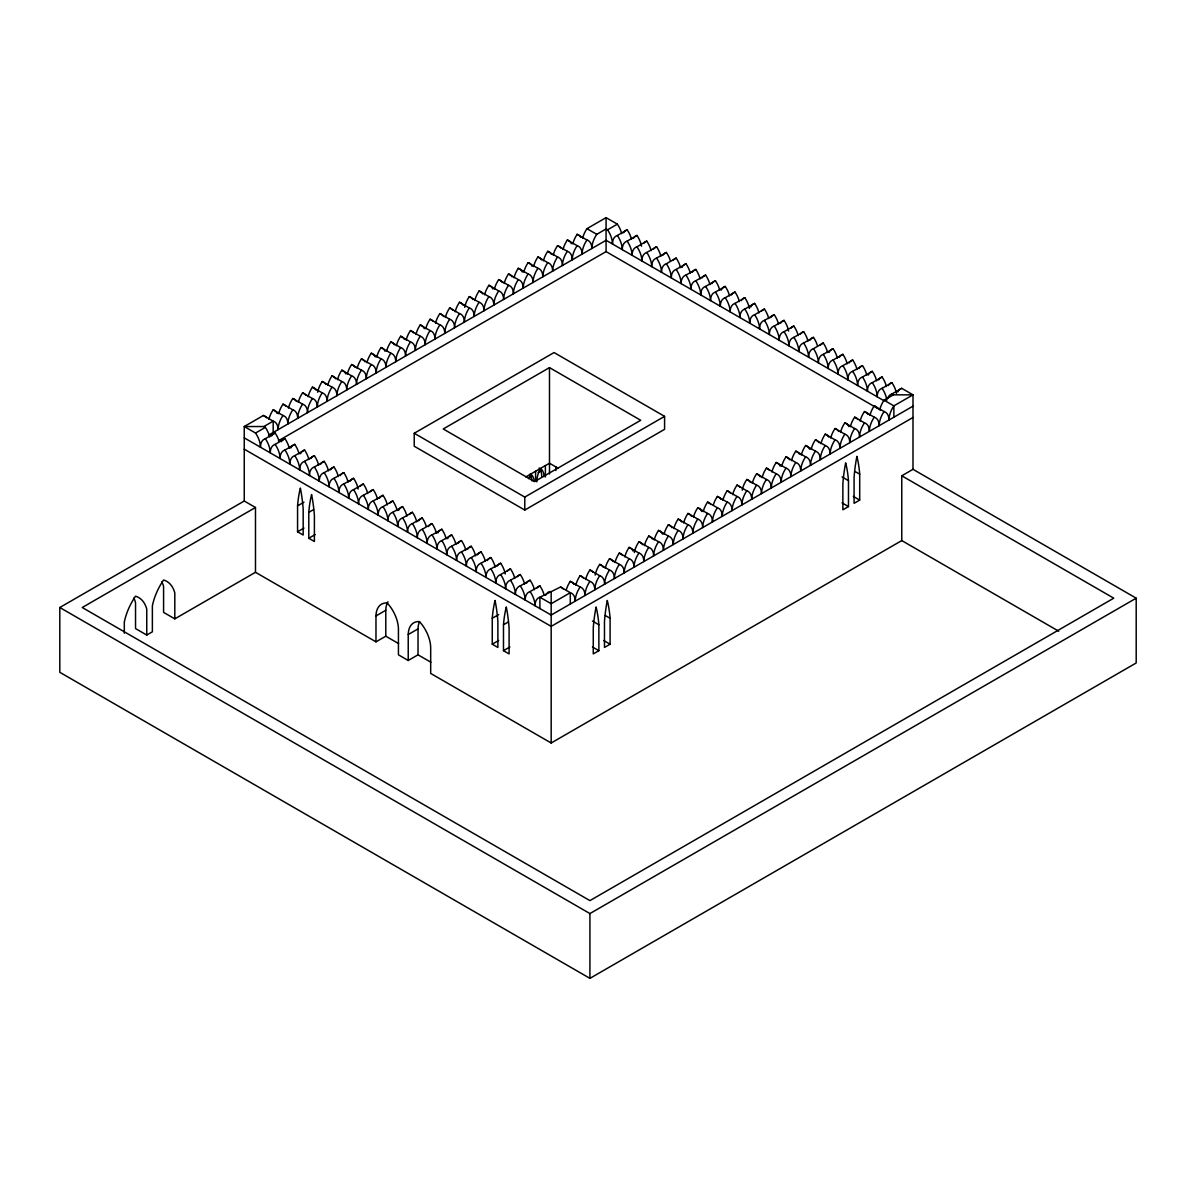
<?xml version="1.0" encoding="UTF-8"?>
<svg xmlns="http://www.w3.org/2000/svg" width="1196" height="1196" viewBox="0 0 1196 1196"><rect width="100%" height="100%" fill="white"/><g stroke="black" fill="none" stroke-linecap="round" stroke-linejoin="round"><path stroke-width="1.5" d="M268.876 419.348A17.566 10.136 -60 0 1 273.181 409.839L282.989 415.49A17.566 10.136 -60 0 0 278.085 429.648A17.566 10.136 -60 0 0 273.181 421.156L263.374 415.49L244.253 426.538L244.253 501.004L59.8 607.508L59.8 672.302L589.927 978.358L1136.2 662.973L1136.2 598.179L912.997 469.31L901.769 475.799L901.769 540.577L551.177 743L430.68 673.423L430.68 647.514A26.671 15.399 60 0 0 419.452 621.591A26.671 15.399 60 0 0 408.225 634.553L408.225 660.476L398.432 654.81L398.432 628.887A26.671 15.399 60 0 0 387.205 602.978A26.671 15.399 60 0 0 375.978 615.94L375.978 641.848L385.785 636.197L398.612 643.598M582.661 238.183A17.566 10.136 -60 0 1 586.967 228.675L606.073 217.642L617.36 224.145A17.566 10.136 60 0 1 621.666 233.669M279.131 441.339A17.566 10.136 60 0 0 275.155 433.042L265.348 438.708A17.566 10.136 60 0 0 260.444 447.199A17.566 10.136 60 0 0 255.54 433.042L244.253 426.538L263.868 426.538L273.181 421.156L273.181 432.474M572.854 243.849A17.566 10.136 -60 0 1 577.16 234.341L586.967 240.007A17.566 10.136 -60 0 1 591.87 248.499A17.566 10.136 -60 0 1 596.759 234.341L606.073 228.959L607.553 229.811A17.566 10.136 60 0 1 612.457 243.969A17.566 10.136 60 0 1 617.36 235.477L627.167 229.811A17.566 10.136 60 0 1 631.473 239.32M255.54 433.042L265.348 427.391A17.566 10.136 60 0 1 269.653 436.899M607.553 229.811L617.36 224.145M268.532 435.165L606.073 240.291L884.203 400.854M278.399 440.786L606.073 251.609L880.48 410.034M265.348 438.708A17.566 10.136 60 0 1 270.251 452.865A17.566 10.136 60 0 1 275.155 444.374L284.962 438.708A17.566 10.136 60 0 1 289.268 448.216M617.36 235.477A17.566 10.136 60 0 1 622.264 249.62A17.566 10.136 60 0 1 627.167 241.129L636.975 235.477A17.566 10.136 60 0 1 641.534 246.182M275.155 444.374A17.566 10.136 60 0 1 280.058 458.517A17.566 10.136 60 0 1 284.962 450.025L294.754 444.374A17.566 10.136 60 0 1 299.06 453.882M627.167 241.129A17.566 10.136 60 0 1 632.071 255.286A17.566 10.136 60 0 1 636.975 246.795L646.782 241.129A17.566 10.136 60 0 1 651.087 250.652M284.962 450.025A17.566 10.136 60 0 1 289.851 464.183A17.566 10.136 60 0 1 294.754 455.691L304.561 450.025A17.566 10.136 60 0 1 308.867 459.533M636.975 246.795A17.566 10.136 60 0 1 641.878 260.952A17.566 10.136 60 0 1 646.782 252.461L656.574 246.795A17.566 10.136 60 0 1 660.88 256.303M294.754 455.691A17.566 10.136 60 0 1 299.658 469.849A17.566 10.136 60 0 1 304.561 461.357L314.369 455.691A17.566 10.136 60 0 1 318.674 465.199M646.782 252.461A17.566 10.136 60 0 1 651.671 266.603A17.566 10.136 60 0 1 656.574 258.112L666.381 252.461A17.566 10.136 60 0 1 670.373 260.758M304.561 461.357A17.566 10.136 60 0 1 309.465 475.5A17.566 10.136 60 0 1 314.369 467.008L324.176 461.357A17.566 10.136 60 0 1 328.481 470.865M656.574 258.112A17.566 10.136 60 0 1 661.478 272.269A17.566 10.136 60 0 1 666.381 263.778L676.189 258.112A17.566 10.136 60 0 1 680.494 267.635M375.978 641.848L255.481 572.286L255.481 507.493L82.24 607.508L589.927 900.618L1113.76 598.179L901.769 475.799M314.369 467.008A17.566 10.136 60 0 1 319.272 481.166A17.566 10.136 60 0 1 324.176 472.674L333.983 467.008A17.566 10.136 60 0 1 338.289 476.531M666.381 263.778A17.566 10.136 60 0 1 671.285 277.935A17.566 10.136 60 0 1 676.189 269.444L685.996 263.778A17.566 10.136 60 0 1 690.301 273.286M324.176 472.674A17.566 10.136 60 0 1 329.079 486.832A17.566 10.136 60 0 1 333.983 478.34L343.79 472.674A17.566 10.136 60 0 1 348.096 482.182M676.189 269.444A17.566 10.136 60 0 1 681.092 283.587A17.566 10.136 60 0 1 685.996 275.095L695.803 269.444A17.566 10.136 60 0 1 700.109 278.952M414.235 433.266L554.062 352.551L664.587 416.358L664.587 429.319L524.775 510.049L414.235 446.228L414.235 433.266L524.775 497.088L664.587 416.358M297.565 505.863A151.593 87.532 60 0 1 300.032 489.463L300.375 488.058L300.704 489.852A151.593 87.532 60 0 1 303.171 509.107L303.171 535.031L297.565 531.786L297.565 505.863L303.978 502.171M333.983 478.34A17.566 10.136 60 0 1 338.887 492.483A17.566 10.136 60 0 1 343.79 483.991L353.597 478.34A17.566 10.136 60 0 1 358.157 489.044M685.996 275.095A17.566 10.136 60 0 1 690.899 289.253A17.566 10.136 60 0 1 695.803 280.761L705.61 275.095A17.566 10.136 60 0 1 709.916 284.618M549.487 367.621L443.238 428.96L534.477 481.644L640.727 420.289L549.487 367.621L549.487 473.96M308.792 512.351A151.593 87.532 60 0 1 311.259 495.936L311.588 494.531L311.932 496.325A151.593 87.532 60 0 1 314.399 515.596L314.399 541.504L308.792 538.26L308.792 512.351L313.591 509.571M343.79 483.991A17.566 10.136 60 0 1 348.694 498.149A17.566 10.136 60 0 1 353.597 489.657L363.405 483.991A17.566 10.136 60 0 1 367.71 493.514M695.803 280.761A17.566 10.136 60 0 1 700.707 294.919A17.566 10.136 60 0 1 705.61 286.427L715.417 280.761A17.566 10.136 60 0 1 719.723 290.269M297.565 531.786L303.978 528.079M353.597 489.657A17.566 10.136 60 0 1 358.501 503.815A17.566 10.136 60 0 1 363.405 495.323L373.212 489.657A17.566 10.136 60 0 1 377.517 499.166M705.61 286.427A17.566 10.136 60 0 1 710.514 300.585A17.566 10.136 60 0 1 715.417 292.078L725.225 286.427A17.566 10.136 60 0 1 729.53 295.935M308.792 538.26L315.191 534.567M363.405 495.323A17.566 10.136 60 0 1 368.308 509.466A17.566 10.136 60 0 1 373.212 500.975L383.004 495.323A17.566 10.136 60 0 1 387.31 504.832M715.417 292.078A17.566 10.136 60 0 1 720.321 306.236A17.566 10.136 60 0 1 725.225 297.744L735.032 292.078A17.566 10.136 60 0 1 739.337 301.601M133.817 598.045A44.177 25.505 -60 0 1 135.537 602.664L135.537 628.573L146.749 635.046L152.37 631.817L152.37 605.894A44.177 25.505 -60 0 1 163.583 579.985A44.177 25.505 -60 0 1 174.81 592.947L174.81 618.855L163.583 612.382L163.583 586.459A44.177 25.505 -60 0 0 161.864 581.854M174.81 618.855L255.481 572.286M373.212 500.975A17.566 10.136 60 0 1 378.1 515.132A17.566 10.136 60 0 1 383.004 506.641L392.811 500.975A17.566 10.136 60 0 1 397.117 510.498M725.225 297.744A17.566 10.136 60 0 1 730.128 311.902A17.566 10.136 60 0 1 735.032 303.41L744.824 297.744A17.566 10.136 60 0 1 749.399 308.463M383.004 506.641A17.566 10.136 60 0 1 387.908 520.798A17.566 10.136 60 0 1 392.811 512.307L402.618 506.641A17.566 10.136 60 0 1 406.924 516.149M735.032 303.41A17.566 10.136 60 0 1 739.92 317.568A17.566 10.136 60 0 1 744.824 309.076L754.631 303.41A17.566 10.136 60 0 1 758.937 312.918M392.811 512.307A17.566 10.136 60 0 1 397.715 526.449A17.566 10.136 60 0 1 402.618 517.958L412.426 512.307A17.566 10.136 60 0 1 416.731 521.815M744.824 309.076A17.566 10.136 60 0 1 749.728 323.219A17.566 10.136 60 0 1 754.631 314.727L764.438 309.076A17.566 10.136 60 0 1 768.744 318.584M402.618 517.958A17.566 10.136 60 0 1 407.522 532.115A17.566 10.136 60 0 1 412.426 523.624L422.233 517.958A17.566 10.136 60 0 1 426.21 526.255M754.631 314.727A17.566 10.136 60 0 1 759.535 328.885A17.566 10.136 60 0 1 764.438 320.393L774.246 314.727A17.566 10.136 60 0 1 778.551 324.236M412.426 523.624A17.566 10.136 60 0 1 417.329 537.781A17.566 10.136 60 0 1 422.233 529.29L432.04 523.624A17.566 10.136 60 0 1 436.346 533.132M764.438 320.393A17.566 10.136 60 0 1 769.342 334.551A17.566 10.136 60 0 1 774.246 326.06L784.053 320.393A17.566 10.136 60 0 1 788.613 331.098M525.777 476.92L549.487 463.226L558.338 468.339M528.453 478.206L531.697 476.337M538.17 472.599L541.399 470.731M422.233 529.29A17.566 10.136 60 0 1 427.136 543.433A17.566 10.136 60 0 1 432.04 534.941L441.847 529.29A17.566 10.136 60 0 1 446.153 538.798M774.246 326.06A17.566 10.136 60 0 1 779.149 340.202A17.566 10.136 60 0 1 784.053 331.711L793.86 326.06A17.566 10.136 60 0 1 798.166 335.568M432.04 534.941A17.566 10.136 60 0 1 436.944 549.099A17.566 10.136 60 0 1 441.847 540.607L451.654 534.941A17.566 10.136 60 0 1 455.96 544.464M784.053 331.711A17.566 10.136 60 0 1 788.956 345.868A17.566 10.136 60 0 1 793.86 337.377L803.667 331.711A17.566 10.136 60 0 1 807.973 341.219M441.847 540.607A17.566 10.136 60 0 1 446.751 554.765A17.566 10.136 60 0 1 451.654 546.273L461.447 540.607A17.566 10.136 60 0 1 465.767 550.115M793.86 337.377A17.566 10.136 60 0 1 798.764 351.534A17.566 10.136 60 0 1 803.667 343.043L813.474 337.377A17.566 10.136 60 0 1 817.451 345.674M451.654 546.273A17.566 10.136 60 0 1 456.558 560.416A17.566 10.136 60 0 1 461.447 551.924L471.254 546.273A17.566 10.136 60 0 1 475.56 555.781M803.667 343.043A17.566 10.136 60 0 1 808.571 357.185A17.566 10.136 60 0 1 813.474 348.694L823.282 343.043A17.566 10.136 60 0 1 827.587 352.551M461.447 551.924A17.566 10.136 60 0 1 466.35 566.082A17.566 10.136 60 0 1 471.254 557.59L481.061 551.924A17.566 10.136 60 0 1 485.367 561.447M813.474 348.694A17.566 10.136 60 0 1 818.378 362.851A17.566 10.136 60 0 1 823.282 354.36L833.074 348.694A17.566 10.136 60 0 1 837.379 358.202M375.978 615.94L385.785 610.274A26.671 15.399 60 0 1 388.042 601.723M471.254 557.59A17.566 10.136 60 0 1 476.158 571.748A17.566 10.136 60 0 1 481.061 563.256L490.868 557.59A17.566 10.136 60 0 1 495.174 567.098M823.282 354.36A17.566 10.136 60 0 1 828.17 368.518A17.566 10.136 60 0 1 833.074 360.026L842.881 354.36A17.566 10.136 60 0 1 847.187 363.868M481.061 563.256A17.566 10.136 60 0 1 485.965 577.414A17.566 10.136 60 0 1 490.868 568.907L500.675 563.256A17.566 10.136 60 0 1 505.235 573.96M833.074 360.026A17.566 10.136 60 0 1 837.977 374.169A17.566 10.136 60 0 1 842.881 365.677L852.688 360.026A17.566 10.136 60 0 1 856.994 369.534M490.868 568.907A17.566 10.136 60 0 1 495.772 583.065A17.566 10.136 60 0 1 500.675 574.573L510.483 568.907A17.566 10.136 60 0 1 514.788 578.43M842.881 365.677A17.566 10.136 60 0 1 847.785 379.835A17.566 10.136 60 0 1 852.688 371.343L862.495 365.677A17.566 10.136 60 0 1 866.801 375.185M408.225 634.553L418.032 628.887A26.671 15.399 60 0 1 419.512 621.756M500.675 574.573A17.566 10.136 60 0 1 505.579 588.731A17.566 10.136 60 0 1 510.483 580.239L520.29 574.573A17.566 10.136 60 0 1 524.596 584.082M852.688 371.343A17.566 10.136 60 0 1 857.592 385.501A17.566 10.136 60 0 1 862.495 377.009L872.303 371.343A17.566 10.136 60 0 1 876.608 380.851M510.483 580.239A17.566 10.136 60 0 1 515.386 594.397A17.566 10.136 60 0 1 520.29 585.905L530.097 580.239A17.566 10.136 60 0 1 534.403 589.748M862.495 377.009A17.566 10.136 60 0 1 867.399 391.152A17.566 10.136 60 0 1 872.303 382.66L882.11 377.009A17.566 10.136 60 0 1 886.415 386.517M408.225 660.476L418.032 654.81L430.859 662.21M520.29 585.905A17.566 10.136 60 0 1 525.194 600.048A17.566 10.136 60 0 1 530.097 591.557L539.904 585.905A17.566 10.136 60 0 1 544.21 595.414M872.303 382.66A17.566 10.136 60 0 1 877.206 396.818A17.566 10.136 60 0 1 882.11 388.326L891.917 382.66A17.566 10.136 60 0 1 896.477 393.379M492.259 618.272A151.593 87.532 60 0 1 495.069 600.467A151.593 87.532 60 0 1 497.88 621.516L497.88 647.44L492.259 644.196L492.259 618.272L498.672 614.58M566.321 589.673A17.566 10.136 -60 0 1 570.298 581.376L580.105 587.027A17.566 10.136 -60 0 0 575.201 601.184A17.566 10.136 -60 0 0 570.298 592.693L560.49 587.027L539.904 597.223A17.566 10.136 60 0 0 535.001 605.714A17.566 10.136 60 0 0 530.097 591.557M887.611 398.522A17.566 10.136 60 0 1 891.917 393.992L901.724 388.326L912.997 394.844L912.997 469.31M879.763 409.72A17.566 10.136 -60 0 1 884.068 400.212L893.382 394.844L912.997 394.844L893.875 405.878A17.566 10.136 -60 0 0 888.972 420.035A17.566 10.136 -60 0 0 884.068 411.544L874.261 405.878A17.566 10.136 -60 0 0 869.955 415.386M503.486 624.76A151.593 87.532 60 0 1 506.297 606.94A151.593 87.532 60 0 1 509.092 628.005L509.092 653.913L503.486 650.669L503.486 624.76L508.3 621.98M492.259 644.196L498.672 640.488M912.997 406.162L551.177 615.058L244.253 437.856M503.486 650.669L509.9 646.976M912.997 417.479L551.177 626.375L244.253 449.173M598.867 650.669L593.261 653.913L593.261 628.005A151.593 87.532 -60 0 1 596.071 606.94A151.593 87.532 -60 0 1 598.867 624.76L598.867 650.669L592.454 646.976M610.095 644.196L604.473 647.44L604.473 621.516A151.593 87.532 -60 0 1 607.284 600.467A151.593 87.532 -60 0 1 610.095 618.272L610.095 644.196L603.681 640.488M848.472 506.566L842.866 509.81L842.866 483.887A151.593 87.532 -60 0 1 845.662 462.837A151.593 87.532 -60 0 1 848.472 480.657L848.472 506.566L842.059 502.858M859.7 500.092L854.079 503.322L854.079 477.413A151.593 87.532 -60 0 1 856.889 456.349A151.593 87.532 -60 0 1 859.7 474.169L859.7 500.092L853.286 496.385M59.8 607.508L589.927 913.565L1136.2 598.179M891.917 393.992L893.382 394.844M586.967 228.675L596.759 234.341M884.068 400.212L893.875 405.878L893.875 417.195M563.047 249.516A17.566 10.136 -60 0 1 567.353 240.007L577.16 245.658A17.566 10.136 -60 0 1 582.063 254.15A17.566 10.136 -60 0 1 586.967 240.007M860.148 421.052A17.566 10.136 -60 0 1 864.469 411.544L874.261 417.195A17.566 10.136 -60 0 1 879.165 425.686A17.566 10.136 -60 0 1 884.068 411.544M553.24 255.167A17.566 10.136 -60 0 1 557.545 245.658L567.353 251.324A17.566 10.136 -60 0 1 572.256 259.816A17.566 10.136 -60 0 1 577.16 245.658M850.356 426.703A17.566 10.136 -60 0 1 854.662 417.195L864.469 422.861A17.566 10.136 -60 0 1 869.357 431.352A17.566 10.136 -60 0 1 874.261 417.195M543.433 260.833A17.566 10.136 -60 0 1 547.738 251.324L557.545 256.991A17.566 10.136 -60 0 1 562.449 265.482A17.566 10.136 -60 0 1 567.353 251.324M840.549 432.369A17.566 10.136 -60 0 1 844.854 422.861L854.662 428.527A17.566 10.136 -60 0 1 859.565 437.018A17.566 10.136 -60 0 1 864.469 422.861M533.625 266.499A17.566 10.136 -60 0 1 537.931 256.991L547.738 262.642A17.566 10.136 -60 0 1 552.642 271.133A17.566 10.136 -60 0 1 557.545 256.991M830.742 438.035A17.566 10.136 -60 0 1 835.047 428.527L844.854 434.178A17.566 10.136 -60 0 1 849.758 442.67A17.566 10.136 -60 0 1 854.662 428.527M523.818 272.15A17.566 10.136 -60 0 1 528.124 262.642L537.931 268.308A17.566 10.136 -60 0 1 542.835 276.799A17.566 10.136 -60 0 1 547.738 262.642M820.934 443.686A17.566 10.136 -60 0 1 825.24 434.178L835.047 439.844A17.566 10.136 -60 0 1 839.951 448.336A17.566 10.136 -60 0 1 844.854 434.178M514.011 277.816A17.566 10.136 -60 0 1 518.317 268.308L528.124 273.974A17.566 10.136 -60 0 1 533.027 282.465A17.566 10.136 -60 0 1 537.931 268.308M811.127 449.352A17.566 10.136 -60 0 1 815.433 439.844L825.24 445.51A17.566 10.136 -60 0 1 830.144 454.002A17.566 10.136 -60 0 1 835.047 439.844M854.886 471.403L859.7 474.169M504.204 283.482A17.566 10.136 -60 0 1 508.509 273.974L518.317 279.625A17.566 10.136 -60 0 1 523.22 288.116A17.566 10.136 -60 0 1 528.124 273.974M801.32 455.018A17.566 10.136 -60 0 1 805.626 445.51L815.433 451.161A17.566 10.136 -60 0 1 820.336 459.653A17.566 10.136 -60 0 1 825.24 445.51M842.059 476.95L848.472 480.657M494.411 289.133A17.566 10.136 -60 0 1 498.717 279.625L508.509 285.291A17.566 10.136 -60 0 1 513.413 293.782A17.566 10.136 -60 0 1 518.317 279.625M791.513 460.669A17.566 10.136 -60 0 1 795.818 451.161L805.626 456.827A17.566 10.136 -60 0 1 810.529 465.319A17.566 10.136 -60 0 1 815.433 451.161M484.604 294.799A17.566 10.136 -60 0 1 488.91 285.291L498.717 290.957A17.566 10.136 -60 0 1 503.621 299.449A17.566 10.136 -60 0 1 508.509 285.291M781.706 466.335A17.566 10.136 -60 0 1 786.011 456.827L795.818 462.493A17.566 10.136 -60 0 1 800.722 470.985A17.566 10.136 -60 0 1 805.626 456.827M474.797 300.465A17.566 10.136 -60 0 1 479.103 290.957L488.91 296.608A17.566 10.136 -60 0 1 493.813 305.1A17.566 10.136 -60 0 1 498.717 290.957M771.913 472.001A17.566 10.136 -60 0 1 776.219 462.493L786.011 468.144A17.566 10.136 -60 0 1 790.915 476.636A17.566 10.136 -60 0 1 795.818 462.493M901.769 540.577L1058.744 631.204M464.736 307.327A17.566 10.136 -60 0 1 469.295 296.608L479.103 302.274A17.566 10.136 -60 0 1 484.006 310.766A17.566 10.136 -60 0 1 488.91 296.608M762.106 477.653A17.566 10.136 -60 0 1 766.412 468.144L776.219 473.81A17.566 10.136 -60 0 1 781.108 482.302A17.566 10.136 -60 0 1 786.011 468.144M455.183 311.782A17.566 10.136 -60 0 1 459.488 302.274L469.295 307.94A17.566 10.136 -60 0 1 474.199 316.432A17.566 10.136 -60 0 1 479.103 302.274M752.299 483.319A17.566 10.136 -60 0 1 756.605 473.81L766.412 479.476A17.566 10.136 -60 0 1 771.315 487.968A17.566 10.136 -60 0 1 776.219 473.81M445.375 317.448A17.566 10.136 -60 0 1 449.681 307.94L459.488 313.591A17.566 10.136 -60 0 1 464.392 322.083A17.566 10.136 -60 0 1 469.295 307.94M742.238 490.181A17.566 10.136 -60 0 1 746.797 479.476L756.605 485.128A17.566 10.136 -60 0 1 761.508 493.619A17.566 10.136 -60 0 1 766.412 479.476M435.568 323.099A17.566 10.136 -60 0 1 439.874 313.591L449.681 319.257A17.566 10.136 -60 0 1 454.585 327.749A17.566 10.136 -60 0 1 459.488 313.591M732.685 494.636A17.566 10.136 -60 0 1 736.99 485.128L746.797 490.794A17.566 10.136 -60 0 1 751.701 499.285A17.566 10.136 -60 0 1 756.605 485.128M425.761 328.765A17.566 10.136 -60 0 1 430.067 319.257L439.874 324.923A17.566 10.136 -60 0 1 444.777 333.415A17.566 10.136 -60 0 1 449.681 319.257M722.877 500.302A17.566 10.136 -60 0 1 727.183 490.794L736.99 496.46A17.566 10.136 -60 0 1 741.894 504.951A17.566 10.136 -60 0 1 746.797 490.794M415.954 334.432A17.566 10.136 -60 0 1 420.259 324.923L430.067 330.574A17.566 10.136 -60 0 1 434.97 339.066A17.566 10.136 -60 0 1 439.874 324.923M713.399 504.757A17.566 10.136 -60 0 1 717.376 496.46L727.183 502.111A17.566 10.136 -60 0 1 732.087 510.602A17.566 10.136 -60 0 1 736.99 496.46M406.162 340.083A17.566 10.136 -60 0 1 410.467 330.574L420.259 336.24A17.566 10.136 -60 0 1 425.163 344.732A17.566 10.136 -60 0 1 430.067 330.574M703.263 511.619A17.566 10.136 -60 0 1 707.569 502.111L717.376 507.777A17.566 10.136 -60 0 1 722.279 516.268A17.566 10.136 -60 0 1 727.183 502.111M396.354 345.749A17.566 10.136 -60 0 1 400.66 336.24L410.467 341.906A17.566 10.136 -60 0 1 415.371 350.398A17.566 10.136 -60 0 1 420.259 336.24M693.456 517.285A17.566 10.136 -60 0 1 697.761 507.777L707.569 513.443A17.566 10.136 -60 0 1 712.472 521.934A17.566 10.136 -60 0 1 717.376 507.777M386.547 351.415A17.566 10.136 -60 0 1 390.853 341.906L400.66 347.558A17.566 10.136 -60 0 1 405.564 356.049A17.566 10.136 -60 0 1 410.467 341.906M683.664 522.951A17.566 10.136 -60 0 1 687.969 513.443L697.761 519.094A17.566 10.136 -60 0 1 702.665 527.586A17.566 10.136 -60 0 1 707.569 513.443M376.74 357.066A17.566 10.136 -60 0 1 381.046 347.558L390.853 353.224A17.566 10.136 -60 0 1 395.756 361.715A17.566 10.136 -60 0 1 400.66 347.558M673.856 528.602A17.566 10.136 -60 0 1 678.162 519.094L687.969 524.76A17.566 10.136 -60 0 1 692.858 533.252A17.566 10.136 -60 0 1 697.761 519.094M366.933 362.732A17.566 10.136 -60 0 1 371.238 353.224L381.046 358.89A17.566 10.136 -60 0 1 385.949 367.381A17.566 10.136 -60 0 1 390.853 353.224M664.049 534.268A17.566 10.136 -60 0 1 668.355 524.76L678.162 530.426A17.566 10.136 -60 0 1 683.066 538.918A17.566 10.136 -60 0 1 687.969 524.76M357.126 368.398A17.566 10.136 -60 0 1 361.431 358.89L371.238 364.541A17.566 10.136 -60 0 1 376.142 373.032A17.566 10.136 -60 0 1 381.046 358.89M654.242 539.934A17.566 10.136 -60 0 1 658.548 530.426L668.355 536.077A17.566 10.136 -60 0 1 673.258 544.569A17.566 10.136 -60 0 1 678.162 530.426M347.318 374.049A17.566 10.136 -60 0 1 351.624 364.541L361.431 370.207A17.566 10.136 -60 0 1 366.335 378.698A17.566 10.136 -60 0 1 371.238 364.541M644.435 545.585A17.566 10.136 -60 0 1 648.74 536.077L658.548 541.743A17.566 10.136 -60 0 1 663.451 550.235A17.566 10.136 -60 0 1 668.355 536.077M337.511 379.715A17.566 10.136 -60 0 1 341.817 370.207L351.624 375.873A17.566 10.136 -60 0 1 356.528 384.365A17.566 10.136 -60 0 1 361.431 370.207M634.373 552.447A17.566 10.136 -60 0 1 638.933 541.743L648.74 547.409A17.566 10.136 -60 0 1 653.644 555.901A17.566 10.136 -60 0 1 658.548 541.743M327.704 385.381A17.566 10.136 -60 0 1 332.025 375.873L341.817 381.524A17.566 10.136 -60 0 1 346.72 390.016A17.566 10.136 -60 0 1 351.624 375.873M624.82 556.917A17.566 10.136 -60 0 1 629.126 547.409L638.933 553.06A17.566 10.136 -60 0 1 643.837 561.552A17.566 10.136 -60 0 1 648.74 547.409M317.658 392.243A17.566 10.136 -60 0 1 322.217 381.524L332.025 387.19A17.566 10.136 -60 0 1 336.913 395.682A17.566 10.136 -60 0 1 341.817 381.524M615.013 562.569A17.566 10.136 -60 0 1 619.319 553.06L629.126 558.726A17.566 10.136 -60 0 1 634.03 567.218A17.566 10.136 -60 0 1 638.933 553.06M308.105 396.698A17.566 10.136 -60 0 1 312.41 387.19L322.217 392.856A17.566 10.136 -60 0 1 327.121 401.348A17.566 10.136 -60 0 1 332.025 387.19M605.206 568.235A17.566 10.136 -60 0 1 609.512 558.726L619.319 564.392A17.566 10.136 -60 0 1 624.222 572.884A17.566 10.136 -60 0 1 629.126 558.726M298.297 402.364A17.566 10.136 -60 0 1 302.603 392.856L312.41 398.507A17.566 10.136 -60 0 1 317.314 406.999A17.566 10.136 -60 0 1 322.217 392.856M595.145 575.097A17.566 10.136 -60 0 1 599.719 564.392L609.512 570.044A17.566 10.136 -60 0 1 614.415 578.535A17.566 10.136 -60 0 1 619.319 564.392M288.49 408.03A17.566 10.136 -60 0 1 292.796 398.507L302.603 404.173A17.566 10.136 -60 0 1 307.507 412.665A17.566 10.136 -60 0 1 312.41 398.507M585.606 579.567A17.566 10.136 -60 0 1 589.912 570.044L599.719 575.71A17.566 10.136 -60 0 1 604.623 584.201A17.566 10.136 -60 0 1 609.512 570.044M278.683 413.681A17.566 10.136 -60 0 1 282.989 404.173L292.796 409.839A17.566 10.136 -60 0 1 297.699 418.331A17.566 10.136 -60 0 1 302.603 404.173M575.799 585.218A17.566 10.136 -60 0 1 580.105 575.71L589.912 581.376A17.566 10.136 -60 0 1 594.816 589.867A17.566 10.136 -60 0 1 599.719 575.71M605.281 615.506L610.095 618.272M263.868 426.538L265.348 427.391M592.454 621.053L598.867 624.76M244.253 501.004L255.481 507.493M606.073 217.642L606.073 251.609M589.927 913.565L589.927 978.358M570.298 604.01L570.298 592.693L551.177 603.726L539.904 597.223L539.904 608.54M555.886 466.918L555.886 470.491M551.177 592.409L551.177 743M545.391 465.603L545.391 476.92M535.584 471.254L535.584 480.956M524.775 497.088L524.775 510.049M418.032 628.887L418.032 654.81M385.785 610.274L385.785 636.197M146.749 635.046L146.749 609.138A44.177 25.505 -60 0 0 135.537 596.176A44.177 25.505 -60 0 0 124.309 622.099L124.309 633.207M263.374 415.49A17.566 10.136 -60 0 1 266.514 417.733M897.733 392.019A17.566 10.136 60 0 1 901.724 388.326M544.15 476.606A20.467 11.811 -60 0 0 540.487 468.428A20.467 11.811 -60 0 0 536.81 481.868M539.142 467.995A20.467 11.811 -60 0 1 541.713 476.217M534.268 481.285A20.467 11.811 -60 0 0 530.68 474.094A20.467 11.811 -60 0 0 528.662 478.639M529.828 474.244A20.467 11.811 -60 0 1 531.891 480.852M282.989 415.49A17.566 10.136 -60 0 1 287.892 423.982A17.566 10.136 -60 0 1 292.796 409.839M273.181 409.839A17.566 10.136 -60 0 1 276.321 412.067M276.769 412.77A17.566 10.136 -60 0 1 277.173 413.532M545.72 595.264A17.566 10.136 60 0 1 546.109 594.487M546.572 593.799A17.566 10.136 60 0 1 549.697 591.557M560.49 587.027A17.566 10.136 -60 0 1 563.63 589.269M300.585 453.733A17.566 10.136 60 0 1 304.561 450.025M310.781 458.621A17.566 10.136 60 0 1 314.369 455.691M320.588 464.287A17.566 10.136 60 0 1 324.176 461.357M330.395 469.938A17.566 10.136 60 0 1 333.983 467.008M340.202 475.604A17.566 10.136 60 0 1 343.79 472.674M349.994 481.27A17.566 10.136 60 0 1 353.597 478.34M360.265 486.234A17.566 10.136 60 0 1 363.405 483.991M370.072 491.9A17.566 10.136 60 0 1 373.212 489.657M398.642 510.348A17.566 10.136 60 0 1 399.03 509.571M399.479 508.883A17.566 10.136 60 0 1 402.618 506.641M379.416 498.254A17.566 10.136 60 0 1 383.004 495.323M389.672 503.217A17.566 10.136 60 0 1 392.811 500.975M271.552 435.972A17.566 10.136 60 0 1 272.015 435.284M272.524 434.671A17.566 10.136 60 0 1 275.155 433.042M281.359 441.638A17.566 10.136 60 0 1 284.962 438.708M290.778 448.066A17.566 10.136 60 0 1 291.166 447.304M291.63 446.601A17.566 10.136 60 0 1 294.754 444.374M526.494 583.17A17.566 10.136 60 0 1 530.097 580.239M409.286 514.534A17.566 10.136 60 0 1 412.426 512.307M418.645 520.888A17.566 10.136 60 0 1 419.093 520.2M419.617 519.587A17.566 10.136 60 0 1 422.233 517.958M428.452 526.554A17.566 10.136 60 0 1 432.04 523.624M437.856 532.982A17.566 10.136 60 0 1 438.244 532.22M438.708 531.517A17.566 10.136 60 0 1 441.847 529.29M447.663 538.649A17.566 10.136 60 0 1 451.654 534.941M457.859 543.537A17.566 10.136 60 0 1 461.447 540.607M467.666 549.203A17.566 10.136 60 0 1 471.254 546.273M477.473 554.854A17.566 10.136 60 0 1 481.061 551.924M487.28 560.52A17.566 10.136 60 0 1 490.868 557.59M497.088 566.186A17.566 10.136 60 0 1 500.675 563.256M507.343 571.15A17.566 10.136 60 0 1 510.483 568.907M536.765 588.133A17.566 10.136 60 0 1 539.904 585.905M517.15 576.816A17.566 10.136 60 0 1 520.29 574.573M878.522 379.939A17.566 10.136 60 0 1 882.11 377.009M868.326 375.036A17.566 10.136 60 0 1 868.715 374.273M869.163 373.571A17.566 10.136 60 0 1 872.303 371.343M888.314 385.59A17.566 10.136 60 0 1 891.917 382.66M882.11 388.326A17.566 10.136 60 0 1 886.849 400.212M858.907 368.607A17.566 10.136 60 0 1 862.495 365.677M761.299 311.304A17.566 10.136 60 0 1 764.438 309.076M770.658 317.658A17.566 10.136 60 0 1 774.246 314.727M780.465 323.324A17.566 10.136 60 0 1 784.053 320.393M790.72 328.287A17.566 10.136 60 0 1 793.86 326.06M800.528 333.953A17.566 10.136 60 0 1 803.667 331.711M809.871 340.307A17.566 10.136 60 0 1 810.335 339.604M810.843 338.991A17.566 10.136 60 0 1 813.474 337.377M820.142 345.27A17.566 10.136 60 0 1 823.282 343.043M829.097 352.401A17.566 10.136 60 0 1 829.486 351.624M829.949 350.936A17.566 10.136 60 0 1 833.074 348.694M839.293 357.29A17.566 10.136 60 0 1 842.881 354.36M849.1 362.956A17.566 10.136 60 0 1 849.549 362.253M850.072 361.641A17.566 10.136 60 0 1 852.688 360.026M623.579 232.742A17.566 10.136 60 0 1 627.167 229.811M633.372 238.408A17.566 10.136 60 0 1 636.975 235.477M643.642 243.371A17.566 10.136 60 0 1 646.782 241.129M653.45 249.037A17.566 10.136 60 0 1 656.574 246.795M662.793 255.391A17.566 10.136 60 0 1 666.381 252.461M673.049 260.354A17.566 10.136 60 0 1 676.189 258.112M682.019 267.485A17.566 10.136 60 0 1 682.408 266.708M682.856 266.02A17.566 10.136 60 0 1 685.996 263.778M692.215 272.374A17.566 10.136 60 0 1 695.803 269.444M702.022 278.025A17.566 10.136 60 0 1 702.471 277.337M702.994 276.725A17.566 10.136 60 0 1 705.61 275.095M711.829 283.691A17.566 10.136 60 0 1 715.417 280.761M721.233 290.12A17.566 10.136 60 0 1 721.622 289.357M722.085 288.655A17.566 10.136 60 0 1 725.225 286.427M750.654 307.103A17.566 10.136 60 0 1 754.631 303.41M731.429 295.008A17.566 10.136 60 0 1 735.032 292.078M741.236 300.674A17.566 10.136 60 0 1 744.824 297.744M410.467 330.574A17.566 10.136 -60 0 1 413.592 332.817M400.66 336.24A17.566 10.136 -60 0 1 403.276 337.855M403.8 338.468A17.566 10.136 -60 0 1 404.248 339.171M390.853 341.906A17.566 10.136 -60 0 1 394.441 344.837M381.046 347.558A17.566 10.136 -60 0 1 384.185 349.8M384.634 350.488A17.566 10.136 -60 0 1 385.022 351.265M371.238 353.224A17.566 10.136 -60 0 1 375.215 356.916M361.431 358.89A17.566 10.136 -60 0 1 365.019 361.82M351.624 364.541A17.566 10.136 -60 0 1 355.227 367.471M341.817 370.207A17.566 10.136 -60 0 1 345.808 373.9M332.025 375.873A17.566 10.136 -60 0 1 335.613 378.803M322.217 381.524A17.566 10.136 -60 0 1 325.805 384.454M312.41 387.19A17.566 10.136 -60 0 1 315.998 390.12M302.603 392.856A17.566 10.136 -60 0 1 305.742 395.084M292.796 398.507A17.566 10.136 -60 0 1 296.384 401.437M282.989 404.173A17.566 10.136 -60 0 1 285.605 405.788M420.259 324.923A17.566 10.136 -60 0 1 423.399 327.151M423.862 327.854A17.566 10.136 -60 0 1 424.251 328.616M577.16 234.341A17.566 10.136 -60 0 1 580.748 237.271M567.353 240.007A17.566 10.136 -60 0 1 570.492 242.235M570.941 242.923A17.566 10.136 -60 0 1 571.329 243.7M557.545 245.658A17.566 10.136 -60 0 1 560.685 247.901M547.738 251.324A17.566 10.136 -60 0 1 550.354 252.939M550.878 253.552A17.566 10.136 -60 0 1 551.326 254.255M537.931 256.991A17.566 10.136 -60 0 1 541.519 259.921M528.124 262.642A17.566 10.136 -60 0 1 531.263 264.884M531.712 265.572A17.566 10.136 -60 0 1 532.115 266.349M518.317 268.308A17.566 10.136 -60 0 1 522.308 272M508.509 273.974A17.566 10.136 -60 0 1 512.112 276.904M498.717 279.625A17.566 10.136 -60 0 1 502.305 282.555M488.91 285.291A17.566 10.136 -60 0 1 492.887 288.984M479.103 290.957A17.566 10.136 -60 0 1 482.691 293.887M469.295 296.608A17.566 10.136 -60 0 1 472.883 299.538M459.488 302.274A17.566 10.136 -60 0 1 463.076 305.204M449.681 307.94A17.566 10.136 -60 0 1 452.821 310.168M439.874 313.591A17.566 10.136 -60 0 1 443.462 316.521M430.067 319.257A17.566 10.136 -60 0 1 432.698 320.872M707.569 502.111A17.566 10.136 -60 0 1 710.708 504.353M697.761 507.777A17.566 10.136 -60 0 1 700.901 510.004M701.364 510.707A17.566 10.136 -60 0 1 701.753 511.469M687.969 513.443A17.566 10.136 -60 0 1 691.557 516.373M678.162 519.094A17.566 10.136 -60 0 1 680.778 520.723M681.286 521.336A17.566 10.136 -60 0 1 681.75 522.024M668.355 524.76A17.566 10.136 -60 0 1 671.943 527.69M658.548 530.426A17.566 10.136 -60 0 1 661.687 532.654M662.135 533.356A17.566 10.136 -60 0 1 662.524 534.119M648.74 536.077A17.566 10.136 -60 0 1 652.328 539.007M638.933 541.743A17.566 10.136 -60 0 1 642.521 544.673M629.126 547.409A17.566 10.136 -60 0 1 633.118 551.102M619.319 553.06A17.566 10.136 -60 0 1 622.458 555.303M609.512 558.726A17.566 10.136 -60 0 1 613.114 561.657M599.719 564.392A17.566 10.136 -60 0 1 603.307 567.323M589.912 570.044A17.566 10.136 -60 0 1 593.037 572.286M717.376 496.46A17.566 10.136 -60 0 1 720.964 499.39M589.912 581.376A17.566 10.136 -60 0 0 585.008 595.518A17.566 10.136 -60 0 0 580.105 587.027M580.105 575.71A17.566 10.136 -60 0 1 583.244 577.952M570.298 581.376A17.566 10.136 -60 0 1 573.886 584.306M874.261 405.878A17.566 10.136 -60 0 1 877.401 408.105M864.469 411.544A17.566 10.136 -60 0 1 868.057 414.459M854.662 417.195A17.566 10.136 -60 0 1 857.786 419.437M844.854 422.861A17.566 10.136 -60 0 1 847.994 425.088M848.442 425.791A17.566 10.136 -60 0 1 848.831 426.553M835.047 428.527A17.566 10.136 -60 0 1 838.635 431.457M825.24 434.178A17.566 10.136 -60 0 1 827.856 435.793M828.38 436.42A17.566 10.136 -60 0 1 828.828 437.108M815.433 439.844A17.566 10.136 -60 0 1 819.021 442.774M805.626 445.51A17.566 10.136 -60 0 1 808.765 447.738M809.214 448.44A17.566 10.136 -60 0 1 809.617 449.203M795.818 451.161A17.566 10.136 -60 0 1 799.421 454.091M786.011 456.827A17.566 10.136 -60 0 1 789.614 459.757M776.219 462.493A17.566 10.136 -60 0 1 780.196 466.186M766.412 468.144A17.566 10.136 -60 0 1 769.536 470.387M756.605 473.81A17.566 10.136 -60 0 1 760.193 476.741M746.797 479.476A17.566 10.136 -60 0 1 750.385 482.407M736.99 485.128A17.566 10.136 -60 0 1 740.13 487.37M727.183 490.794A17.566 10.136 -60 0 1 730.322 493.021"/></g></svg>
